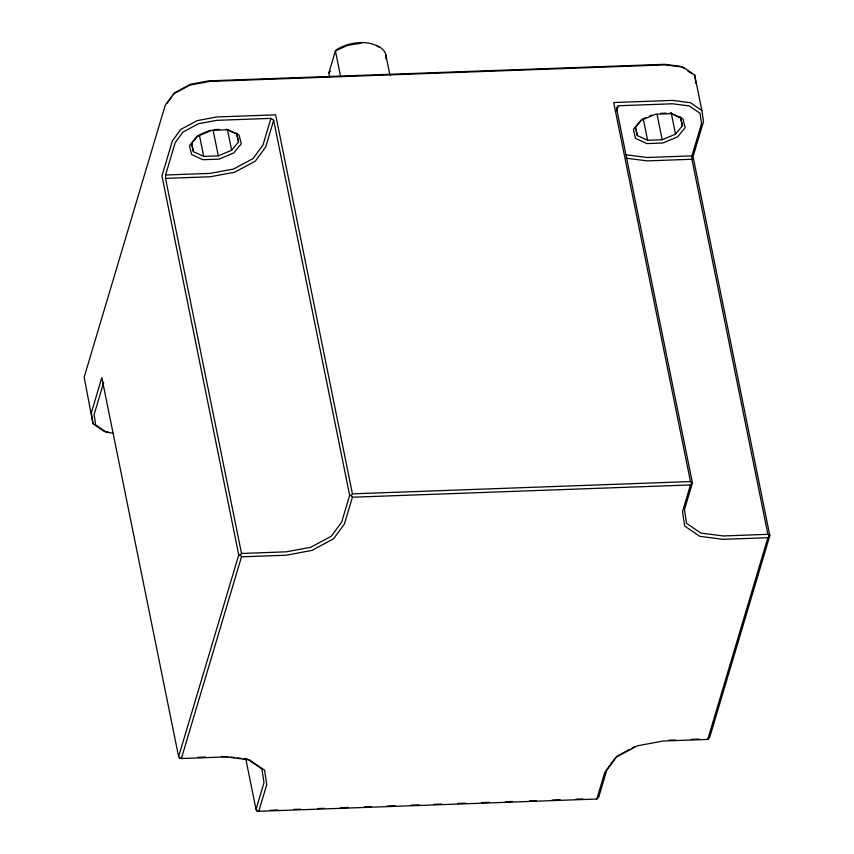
<?xml version="1.0" encoding="UTF-8"?>
<svg xmlns="http://www.w3.org/2000/svg" width="854" height="854" viewBox="0 0 854 854"><rect width="100%" height="100%" fill="white"/><g stroke="black" fill="none" stroke-linecap="round" stroke-linejoin="round"><path stroke-width="1.28" d="M241.522 553.456L165.537 178.379L165.548 175.006L175.177 142.693L182.959 132.071L198.438 123.755L216.777 120.339L270.921 118.375L273.675 120.265L349.66 495.331L341.707 522.018L331.32 536.205L310.717 547.275L286.25 551.823L241.522 553.456L240.337 555.185L238.746 554.94L161.961 175.924L172.423 140.803L180.738 129.456L197.221 120.606L216.799 116.966L275.65 114.831L352.435 493.847L351.25 495.576L349.66 495.331M767.906 534.326L691.911 159.26L691.932 155.876L701.561 123.574L700.024 113.294L689.231 105.928L672.536 103.782L618.392 105.757L616.439 107.817L692.423 482.884L684.47 509.571L686.52 523.288L700.888 533.088L723.178 535.949L767.906 534.326L769.07 535.97L767.885 537.71L707.752 739.415L663.024 741.037L637.33 745.82L615.691 757.445L604.792 772.326L596.839 799.013L258.783 811.3L257.203 811.054L256.029 809.411L245.706 758.448M103.74 382.325L94.111 414.638L95.648 424.908L106.451 432.273L112.867 433.106M270.921 118.375L262.968 145.063L253.104 158.534L233.526 169.049L210.276 173.383L165.548 175.006M273.675 120.265L265.722 146.952L255.335 161.139L234.733 172.198L210.265 176.757L165.537 178.379M378.674 47.055A28.363 15.788 -11.5 0 0 337.223 49.329L335.419 50.898L328.865 72.889L329.655 76.775M258.783 811.3L266.747 784.612L264.591 770.212L249.496 759.911L226.096 756.911L181.368 758.533L179.788 758.299L178.614 756.644L238.746 554.94M181.368 758.533L241.501 556.829L240.337 555.185M256.029 809.411L263.993 782.723L261.943 769.006L247.564 759.206L243.636 758.694M351.25 495.576L352.414 497.22L344.461 523.908L333.562 538.799L311.923 550.424L286.229 555.207L241.501 556.829M616.876 110.839L618.392 105.757M692.423 482.884L690.47 484.944L682.517 511.631L684.673 526.032L699.768 536.323L723.157 539.333L767.885 537.71M108.319 432.049L104.498 431.558L93.001 423.723L84.162 377.212L165.228 105.277L173.533 93.929L190.015 85.069L209.593 81.429L665.351 64.872L683.179 67.167L694.676 75.003L701.881 110.54L703.515 121.514L693.053 156.624L769.838 535.65L709.706 737.354L707.752 739.415M167.181 103.217L171.846 96.844M173.405 94.719L174.963 92.584L190.442 84.279L208.771 80.863L664.529 64.306L681.225 66.452L684.47 68.662M617.132 756.089L606.746 770.265L598.793 796.963L596.839 799.013M198.299 135.263L191.435 143.621L193.431 151.67L203.711 156.389L218.304 155.855L231.647 150.261L238.512 141.913L236.707 133.021M642.187 119.133L635.323 127.492L637.319 135.551L647.61 140.259L662.192 139.725L675.535 134.142L682.41 125.784L680.606 116.902M329.922 71.608L328.865 72.889L330.263 71.192M340.661 76.775L335.419 50.898L337.223 49.329M618.275 755.47L629.729 749.321M632.013 748.093L634.298 746.866M335.419 50.898L347.375 45.475L360.996 43.202M179.788 758.299L180.557 757.968M769.07 535.97L769.838 535.65M257.203 811.054L257.972 810.734M200.722 134.249L210.426 130.182M643.404 118.631L645.827 117.606M649.467 116.091L651.901 115.076M214.29 129.584L219.595 129.381M660.836 113.358L666.141 113.155M691.932 155.876L647.204 157.499L626.035 154.787M691.911 159.26L647.183 160.883L626.206 158.193M352.435 493.847L690.491 481.56L691.655 483.204M352.414 497.22L690.47 484.944M197.658 757.349L205.547 757.06M221.335 756.484L227.901 756.676M668.789 740.226L675.365 739.991M691.153 739.415L699.042 739.126M269.949 810.297L277.934 810.008M293.904 809.421L300.555 809.186M317.859 808.557L324.52 808.311M340.49 807.735L348.475 807.446M364.444 806.859L371.095 806.624M387.065 806.037L395.05 805.749M411.02 805.173L419.015 804.884M433.651 804.351L441.635 804.062M457.605 803.475L465.59 803.187M481.56 802.611L489.545 802.312M505.515 801.735L512.176 801.49M529.48 800.871L536.131 800.625M552.1 800.049L560.085 799.75M576.055 799.173L582.716 798.928M230.527 757.018L234.455 757.519M237.081 757.861L241.009 758.363M670.123 113.016L680.403 117.724L682.41 125.784M226.235 129.146L236.515 133.854L238.512 141.913M687.705 70.871L692.028 73.818M701.881 110.54L690.384 102.693L672.546 100.409L613.695 102.544L690.491 481.56M671.169 112.568L675.535 134.142M657.046 114.34L662.192 139.725M643.233 118.685L647.61 140.259M635.525 126.67L637.319 135.551M385.752 54.442L389.958 75.237M227.527 129.957L231.647 150.261M213.158 130.47L218.304 155.855M199.345 134.815L203.711 156.389M191.627 142.789L193.431 151.67M178.614 756.644L101.829 377.628L91.357 412.749L93.001 423.723M694.676 75.003L695.957 83.543M377.361 45.881A30.787 17.133 -11.5 0 1 385.859 58.819M197.018 136.501L189.471 145.682L191.67 154.531L202.974 159.719L219.04 159.132L233.718 152.983L241.266 143.792L239.067 134.943L227.772 129.755L211.696 130.342L197.018 136.501M640.916 120.371L633.369 129.552L635.557 138.401L646.862 143.589L662.939 143.002L677.617 136.853L685.164 127.673L682.965 118.823L671.66 113.625L655.594 114.222L640.916 120.371"/></g></svg>
